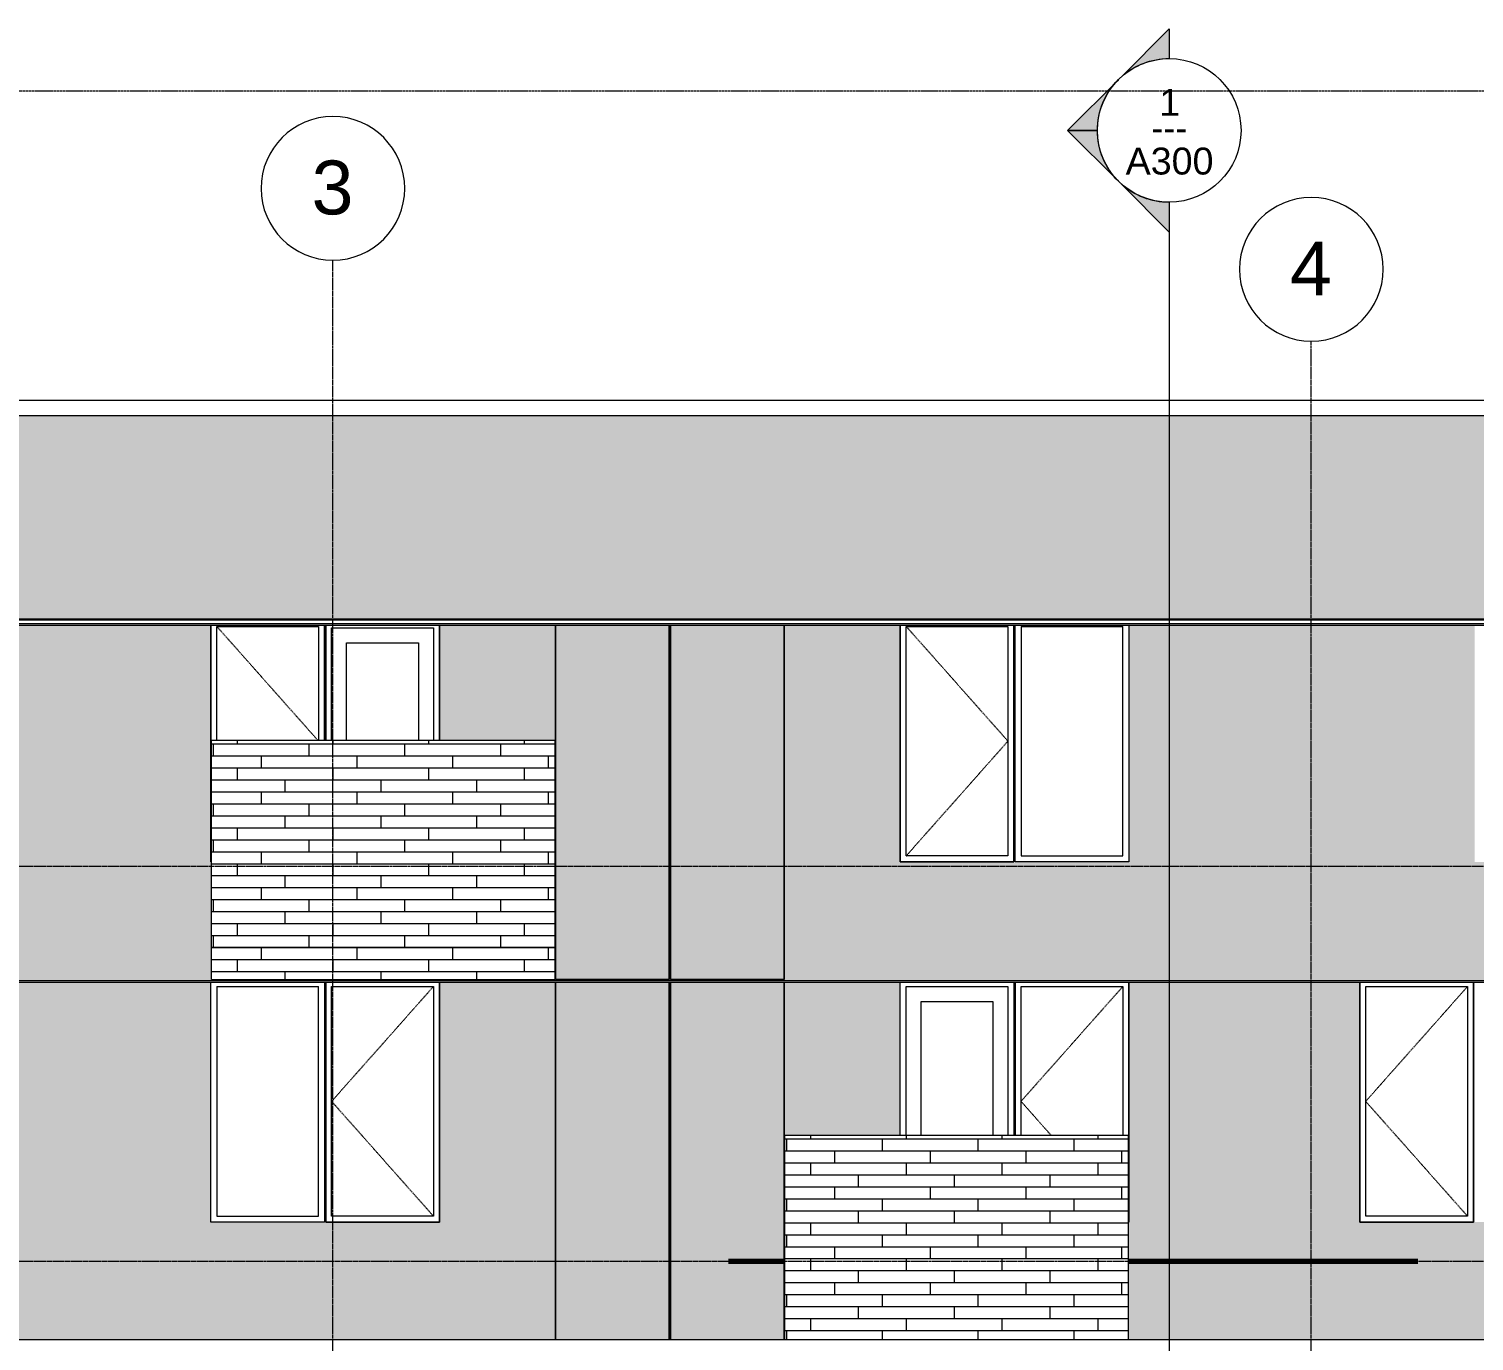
# Model space of a CAD drawing. Header units: inches. Extents: x 9661 to 15313, y -337 to 660.
# Drawn here: x 14191 to 14674, y 109.2 to 547.8 of the extents above; entities that cross this region are included whole.
import ezdxf

# ---------------------------------------------------------------- set-up
doc = ezdxf.new("R2010")
doc.units = ezdxf.units.IN
doc.header["$MEASUREMENT"] = 0
for name, pattern in [('Aligning Line 1_8_', [0.25, 0.125, -0.125]), ('Dash', [0.25, 0.125, -0.125]), ('Grid Line 1_2_', [0.875, 0.5, -0.125, 0.125, -0.125])]:
    doc.linetypes.add(name, pattern=pattern)
for name, color, linetype, lineweight in [('A-AREA', 32, 'Continuous', 70), ('A-FLOR-LEVL-1', 51, 'Grid Line 1_2_', 9), ('A-GLAZ-1', 135, 'Continuous', 13), ('A-GLAZ-6', 55, 'Continuous', 9), ('A-GLAZ-HDLN', 1, 'Dash', 13), ('A-WALL-2', 135, 'Continuous', 13), ('A-WALL-PATT-4', 55, 'Continuous', 9), ('G-ANNO-SYMB', 111, 'Aligning Line 1_8_', 9), ('G-ANNO-SYMB-1', 111, 'Continuous', 9), ('S-GRID-1', 1, 'Grid Line 1_2_', 9), ('S-GRID-IDEN', 1, 'Continuous', 9)]:
    doc.layers.add(name, color=color, linetype=linetype, lineweight=lineweight)
doc.styles.add('Arial', font='arial.ttf', dxfattribs={"height": 9})
doc.styles.add('Arial_1', font='arial.ttf', dxfattribs={"height": 18})
doc.styles.add('Century Gothic', font='ufonts.com_century-gothic.ttf', dxfattribs={"height": 9})
pattern_1 = [(0, (14364.6426, 268.8), (0, 4), []), (90, (14364.643, 268.8), (-8, 8), [4, -28]), (90, (14380.643, 272.8), (-8, 8), [4, -28])]
pattern_2 = [(0, (14556.2676, 136.8), (0, 4), []), (90, (14556.268, 136.8), (-8, 8), [4, -28]), (90, (14572.268, 140.8), (-8, 8), [4, -28])]

# ---------------------------------------------------------------- blocks, each defined once
blk = doc.blocks.new('Basic Wall _ EXT - FIBER CEMENT - LARGE - ___-2505164-BUILDING SECTION - NORTH_SOUTH AT ELEVATOR AND COURTYARD - LOOKING EAST')
at = {"layer": 'A-WALL-2'}
for p, q in [((-3400.3, 229.73), (-2067.6, 229.73)), ((-3400.3, 229.15), (-2067.6, 229.15))]:
    blk.add_line(p, q, dxfattribs=at)
blk = doc.blocks.new('Basic Wall _ EXT - FIBER CEMENT - LARGE - ___-2162457-BUILDING SECTION - NORTH_SOUTH AT ELEVATOR AND COURTYARD - LOOKING EAST')
at = {"layer": 'A-WALL-2'}
for p, q in [((-3399.77, 350.35), (-2067.64, 350.35)), ((-3399.77, 349.02), (-2067.64, 349.02)), ((-3399.58, 348.51), (-2067.46, 348.51))]:
    blk.add_line(p, q, dxfattribs=at)
blk = doc.blocks.new('Basic Wall _ EXT - FIBER CEMENT - SMALL - ___-2145931-BUILDING SECTION - NORTH_SOUTH AT ELEVATOR AND COURTYARD - LOOKING EAST')
at = {"layer": 'A-WALL-2'}
for p, q in [((-3393.48, 423.66), (-2061.36, 423.66)), ((-3393.48, 418.54), (-2061.36, 418.54))]:
    blk.add_line(p, q, dxfattribs=at)
blk = doc.blocks.new('Perforated Panel at Magic-Pak - hvac panel - 2nd floor-2505073-BUILDING SECTION - NORTH_SOUTH AT ELEVATOR AND COURTYARD - LOOKING EAST')
at = {"layer": 'A-GLAZ-6'}
h = blk.add_hatch(dxfattribs=at)
h.set_pattern_fill('FP_46', color=256, style=0, pattern_type=2)
h.set_pattern_definition([(180, (-2733.924, 169.75), (-1, 1), [0.5, -1.5]), (90, (-2734.174, 169.5), (1, 1), [0.5, -1.5])])
h.paths.add_polyline_path([(-2714.91, 109.75), (-2714.91, 229.15), (-2752.94, 229.15), (-2752.94, 109.75), (-2731.31, 109.75)], flags=0)
at = {"layer": 'A-GLAZ-1'}
for p, q in [((-2752.94, 229.15), (-2752.94, 109.75)), ((-2714.91, 109.75), (-2714.91, 229.15)), ((-2752.94, 109.75), (-2714.91, 109.75))]:
    blk.add_line(p, q, dxfattribs=at)
blk = doc.blocks.new('Perforated Panel at Magic-Pak - hvac panel - 3rd floor-V37-BUILDING SECTION - NORTH_SOUTH AT ELEVATOR AND COURTYARD - LOOKING EAST')
at = {"layer": 'A-GLAZ-6'}
h = blk.add_hatch(dxfattribs=at)
h.set_pattern_fill('FP_48', color=256, style=0, pattern_type=2)
h.set_pattern_definition([(180, (-2733.924, 290.125), (-1, 1), [0.5, -1.5]), (90, (-2734.174, 289.875), (1, 1), [0.5, -1.5])])
h.paths.add_polyline_path([(-2714.91, 230.12), (-2714.91, 348.51), (-2752.94, 348.51), (-2752.94, 230.12), (-2731.31, 230.12)], flags=0)
at = {"layer": 'A-GLAZ-1'}
for p, q in [((-2752.94, 348.53), (-2752.94, 230.12)), ((-2714.91, 230.12), (-2714.91, 348.53)), ((-2752.94, 230.12), (-2714.91, 230.12))]:
    blk.add_line(p, q, dxfattribs=at)
blk = doc.blocks.new('_THE_ WINDOW _ DOOR - Door - 3rd floors-V39-BUILDING SECTION - NORTH_SOUTH AT ELEVATOR AND COURTYARD - LOOKING EAST')
at = {"layer": 'A-GLAZ-1'}
for p, q in [((-2829.74, 348.53), (-2829.74, 310)), ((-2791.71, 310), (-2791.71, 348.53)), ((-2827.74, 347.62), (-2793.71, 347.62)), ((-2827.74, 310), (-2827.74, 347.62)), ((-2793.71, 347.62), (-2793.71, 310)), ((-2822.74, 342.62), (-2798.71, 342.62)), ((-2822.74, 310), (-2822.74, 342.62)), ((-2798.71, 342.62), (-2798.71, 310))]:
    blk.add_line(p, q, dxfattribs=at)
blk = doc.blocks.new('_THE_ WINDOW _ DOOR - Window - 3rd Floor-V40-BUILDING SECTION - NORTH_SOUTH AT ELEVATOR AND COURTYARD - LOOKING EAST')
at = {"layer": 'A-GLAZ-1'}
for p, q in [((-2637.74, 348.53), (-2637.74, 269.37)), ((-2635.74, 271.37), (-2635.74, 348.12)), ((-2635.74, 348.12), (-2601.71, 348.12)), ((-2601.71, 348.12), (-2601.71, 271.37)), ((-2599.71, 269.37), (-2599.71, 348.53)), ((-2601.71, 271.37), (-2635.74, 271.37)), ((-2637.74, 269.37), (-2599.71, 269.37))]:
    blk.add_line(p, q, dxfattribs=at)
at = {"layer": 'A-GLAZ-HDLN'}
for p, q in [((-2601.71, 309.75), (-2635.74, 348.12)), ((-2635.74, 271.37), (-2601.71, 309.75))]:
    blk.add_line(p, q, dxfattribs=at)
blk = doc.blocks.new('_THE_ WINDOW _ DOOR - Window - 2nd Floor-V42-BUILDING SECTION - NORTH_SOUTH AT ELEVATOR AND COURTYARD - LOOKING EAST')
at = {"layer": 'A-GLAZ-1'}
for p, q in [((-2599.34, 229.15), (-2599.34, 178)), ((-2597.34, 227.75), (-2563.31, 227.75)), ((-2597.34, 178), (-2597.34, 227.75)), ((-2563.31, 227.75), (-2563.31, 178)), ((-2561.31, 149), (-2561.31, 229.15)), ((-2561.5, 149), (-2561.31, 149))]:
    blk.add_line(p, q, dxfattribs=at)
at = {"layer": 'A-GLAZ-HDLN'}
for p, q in [((-2597.34, 189.37), (-2563.31, 227.75)), ((-2587.25, 178), (-2597.34, 189.37))]:
    blk.add_line(p, q, dxfattribs=at)
blk = doc.blocks.new('_THE_ WINDOW _ DOOR - Window - 2nd Floor-2480470-BUILDING SECTION - NORTH_SOUTH AT ELEVATOR AND COURTYARD - LOOKING EAST')
at = {"layer": 'A-GLAZ-1'}
for p, q in [((-2138.54, 229.15), (-2138.54, 149)), ((-2136.54, 227.75), (-2102.51, 227.75)), ((-2136.54, 151), (-2136.54, 227.75)), ((-2102.51, 227.75), (-2102.51, 151)), ((-2100.51, 149), (-2100.51, 229.15)), ((-2102.51, 151), (-2136.54, 151)), ((-2138.54, 149), (-2100.51, 149))]:
    blk.add_line(p, q, dxfattribs=at)
at = {"layer": 'A-GLAZ-HDLN'}
for p, q in [((-2136.54, 189.37), (-2102.51, 227.75)), ((-2102.51, 151), (-2136.54, 189.37))]:
    blk.add_line(p, q, dxfattribs=at)
blk = doc.blocks.new('_THE_ WINDOW _ DOOR - Window - 2nd Floor - Fixed-2480471-BUILDING SECTION - NORTH_SOUTH AT ELEVATOR AND COURTYARD - LOOKING EAST')
at = {"layer": 'A-GLAZ-1'}
for p, q in [((-2868.14, 149), (-2868.14, 229.15)), ((-2866.14, 227.75), (-2832.11, 227.75)), ((-2866.14, 227.75), (-2866.14, 151)), ((-2832.11, 151), (-2832.11, 227.75)), ((-2830.11, 229.15), (-2830.11, 149)), ((-2866.14, 151), (-2832.11, 151)), ((-2830.11, 149), (-2868.14, 149))]:
    blk.add_line(p, q, dxfattribs=at)
blk = doc.blocks.new('_THE_ WINDOW _ DOOR - Window - 3rd Floor - Fixed-2480462-BUILDING SECTION - NORTH_SOUTH AT ELEVATOR AND COURTYARD - LOOKING EAST')
at = {"layer": 'A-GLAZ-1'}
for p, q in [((-2599.34, 269.37), (-2599.34, 348.53)), ((-2597.34, 348.12), (-2597.34, 271.37)), ((-2597.34, 348.12), (-2563.31, 348.12)), ((-2563.31, 271.37), (-2563.31, 348.12)), ((-2561.31, 348.53), (-2561.31, 269.37)), ((-2597.34, 271.37), (-2563.31, 271.37)), ((-2561.31, 269.37), (-2599.34, 269.37))]:
    blk.add_line(p, q, dxfattribs=at)
blk = doc.blocks.new('_THE_ WINDOW _ DOOR - Window - 3rd Floor-V49-BUILDING SECTION - NORTH_SOUTH AT ELEVATOR AND COURTYARD - LOOKING EAST')
at = {"layer": 'A-GLAZ-1'}
for p, q in [((-2868.14, 348.53), (-2868.14, 269.37)), ((-2866.14, 310), (-2866.14, 348.12)), ((-2866.14, 348.12), (-2832.11, 348.12)), ((-2832.11, 348.12), (-2832.11, 310)), ((-2830.11, 310), (-2830.11, 348.53)), ((-2868.14, 269.37), (-2867.95, 269.37))]:
    blk.add_line(p, q, dxfattribs=at)
at = {"layer": 'A-GLAZ-HDLN'}
blk.add_line((-2832.33, 310), (-2866.14, 348.12), dxfattribs=at)
blk = doc.blocks.new('_THE_ WINDOW _ DOOR - Door - 2nd Floor-2480466-BUILDING SECTION - NORTH_SOUTH AT ELEVATOR AND COURTYARD - LOOKING EAST')
at = {"layer": 'A-GLAZ-1'}
for p, q in [((-3058.14, 178), (-3058.14, 227.75)), ((-3058.14, 227.75), (-3024.11, 227.75)), ((-3024.11, 227.75), (-3024.11, 178)), ((-3053.14, 178), (-3053.14, 222.75)), ((-3053.14, 222.75), (-3029.11, 222.75)), ((-3029.11, 222.75), (-3029.11, 178))]:
    blk.add_line(p, q, dxfattribs=at)
blk = doc.blocks.new('Section - Section Head - Filled-22785-BUILDING SECTION - NORTH_SOUTH AT ELEVATOR AND COURTYARD - LOOKING EAST')
at = {"layer": 'G-ANNO-SYMB-1'}
h = blk.add_hatch(color=256, dxfattribs=at)
edge = h.paths.add_edge_path(flags=0)
edge.add_line((-2563.93, -189.24), (-2547.82, -173.14))
edge.add_line((-2547.82, -173.14), (-2547.82, -183.05))
edge.add_arc((-2547.82, -207.08), 24.03, 90, 132.0784)
h = blk.add_hatch(color=256, dxfattribs=at)
edge = h.paths.add_edge_path(flags=0)
edge.add_arc((-2547.82, -207.08), 24, 135, 180)
edge.add_line((-2571.82, -207.08), (-2581.76, -207.08))
edge.add_line((-2581.76, -207.08), (-2564.79, -190.11))
h = blk.add_hatch(color=256, dxfattribs=at)
edge = h.paths.add_edge_path(flags=0)
edge.add_line((-2564.79, -224.05), (-2581.76, -207.08))
edge.add_line((-2581.76, -207.08), (-2571.82, -207.08))
edge.add_arc((-2547.82, -207.08), 24, 180, 225)
h = blk.add_hatch(color=256, dxfattribs=at)
edge = h.paths.add_edge_path(flags=0)
edge.add_arc((-2547.82, -207.08), 24.03, 227.9216, 270)
edge.add_line((-2547.82, -231.11), (-2547.82, -241.02))
edge.add_line((-2547.82, -241.02), (-2563.93, -224.92))
for p, q in [((-2547.82, -173.14), (-2563.93, -189.24)), ((-2547.82, -183.05), (-2547.82, -173.14)), ((-2564.79, -190.11), (-2581.76, -207.08)), ((-2571.82, -207.08), (-2581.76, -207.08)), ((-2581.76, -207.08), (-2564.79, -224.05)), ((-2581.76, -207.08), (-2571.82, -207.08)), ((-2563.93, -224.92), (-2547.82, -241.02)), ((-2547.82, -241.02), (-2547.82, -231.11))]:
    blk.add_line(p, q, dxfattribs=at)
for centre, radius, start, end in [((-2547.82, -207.11), 24, 90, 270), ((-2547.82, -207.08), 24.03, 90, 132.0784), ((-2547.82, -207.11), 24, 270, 90), ((-2547.82, -207.08), 24, 135, 180), ((-2547.82, -207.08), 24, 180, 225), ((-2547.82, -207.08), 24.03, 227.9216, 270)]:
    blk.add_arc(centre, radius, start, end, dxfattribs=at)
blk = doc.blocks.new('Grid - Grid Head - Circle-50561-BUILDING SECTION - NORTH_SOUTH AT ELEVATOR AND COURTYARD - LOOKING EAST')
at = {"layer": 'S-GRID-IDEN'}
for start, end in [(0, 180), (180, 360)]:
    blk.add_arc((-3481.32, 494.5), 24, start, end, dxfattribs=at)

msp = doc.modelspace()

# ---------------------------------------------------------------- hatches: boundary and pattern name
at = {"layer": 'A-WALL-PATT-4'}
h = msp.add_hatch(dxfattribs=at)
h.set_pattern_fill('FP_41', color=256, style=0, pattern_type=2)
h.set_pattern_definition([(0, (15059.52, 140.604), (-38.4, 76.8), [0.392, -38.007]), (0, (15059.52, 140.996), (-38.4, 76.8), [0.392, -38.007]), (0, (15059.52, 150.204), (-38.4, 76.8), [0.392, -38.007]), (0, (15059.52, 150.596), (-38.4, 76.8), [0.392, -38.007]), (0, (15059.52, 159.804), (-38.4, 76.8), [0.392, -38.007]), (0, (15059.52, 160.196), (-38.4, 76.8), [0.392, -38.007]), (0, (15059.52, 169.404), (-38.4, 76.8), [0.392, -38.007]), (0, (15059.52, 169.796), (-38.4, 76.8), [0.392, -38.007]), (0, (15059.52, 179.004), (-38.4, 76.8), [0.392, -38.007]), (0, (15059.52, 179.396), (-38.4, 76.8), [0.392, -38.007]), (0, (15059.52, 188.604), (-38.4, 76.8), [0.392, -38.007]), (0, (15059.52, 188.996), (-38.4, 76.8), [0.392, -38.007]), (0, (15059.52, 198.204), (-38.4, 76.8), [0.392, -38.007]), (0, (15059.52, 198.596), (-38.4, 76.8), [0.392, -38.007]), (0, (15059.52, 207.804), (-38.4, 76.8), [0.392, -38.007]), (0, (15059.52, 208.196), (-38.4, 76.8), [0.392, -38.007]), (0, (15094.42, 140.604), (-38.4, 76.8), [0.392, -38.007]), (0, (15094.42, 140.996), (-38.4, 76.8), [0.392, -38.007]), (0, (15094.42, 150.204), (-38.4, 76.8), [0.392, -38.007]), (0, (15094.42, 150.596), (-38.4, 76.8), [0.392, -38.007]), (0, (15094.42, 159.804), (-38.4, 76.8), [0.392, -38.007]), (0, (15094.42, 160.196), (-38.4, 76.8), [0.392, -38.007]), (0, (15094.42, 169.404), (-38.4, 76.8), [0.392, -38.007]), (0, (15094.42, 169.796), (-38.4, 76.8), [0.392, -38.007]), (0, (15094.42, 179.004), (-38.4, 76.8), [0.392, -38.007]), (0, (15094.42, 179.396), (-38.4, 76.8), [0.392, -38.007]), (0, (15094.42, 188.604), (-38.4, 76.8), [0.392, -38.007]), (0, (15094.42, 188.996), (-38.4, 76.8), [0.392, -38.007]), (0, (15094.42, 198.204), (-38.4, 76.8), [0.392, -38.007]), (0, (15094.42, 198.596), (-38.4, 76.8), [0.392, -38.007]), (0, (15094.42, 207.804), (-38.4, 76.8), [0.392, -38.007]), (0, (15094.42, 208.196), (-38.4, 76.8), [0.392, -38.007]), (90, (15057.78, 136), (-38.4, 2e-15), [76.8, 0, 0, 0]), (90, (15058.156, 136), (-38.4, 2e-15), [76.8, 0, 0, 0]), (90, (15059.52, 140.604), (-38.4, 2e-15), [0.392, -76.407]), (90, (15059.52, 150.204), (-38.4, 2e-15), [0.392, -76.407]), (90, (15059.52, 159.804), (-38.4, 2e-15), [0.392, -76.407]), (90, (15059.52, 169.404), (-38.4, 2e-15), [0.392, -76.407]), (90, (15059.52, 179.004), (-38.4, 2e-15), [0.392, -76.407]), (90, (15059.52, 188.604), (-38.4, 2e-15), [0.392, -76.407]), (90, (15059.52, 198.204), (-38.4, 2e-15), [0.392, -76.407]), (90, (15059.52, 207.804), (-38.4, 2e-15), [0.392, -76.407]), (90, (15059.915, 140.604), (-38.4, 2e-15), [0.392, -76.407]), (90, (15059.915, 150.204), (-38.4, 2e-15), [0.392, -76.407]), (90, (15059.915, 159.804), (-38.4, 2e-15), [0.392, -76.407]), (90, (15059.915, 169.404), (-38.4, 2e-15), [0.392, -76.407]), (90, (15059.915, 179.004), (-38.4, 2e-15), [0.392, -76.407]), (90, (15059.915, 188.604), (-38.4, 2e-15), [0.392, -76.407]), (90, (15059.915, 198.204), (-38.4, 2e-15), [0.392, -76.407]), (90, (15059.915, 207.804), (-38.4, 2e-15), [0.392, -76.407]), (90, (15094.42, 140.604), (-38.4, 2e-15), [0.392, -76.407]), (90, (15094.42, 150.204), (-38.4, 2e-15), [0.392, -76.407]), (90, (15094.42, 159.804), (-38.4, 2e-15), [0.392, -76.407]), (90, (15094.42, 169.404), (-38.4, 2e-15), [0.392, -76.407]), (90, (15094.42, 179.004), (-38.4, 2e-15), [0.392, -76.407]), (90, (15094.42, 188.604), (-38.4, 2e-15), [0.392, -76.407]), (90, (15094.42, 198.204), (-38.4, 2e-15), [0.392, -76.407]), (90, (15094.42, 207.804), (-38.4, 2e-15), [0.392, -76.407]), (90, (15094.815, 140.604), (-38.4, 2e-15), [0.392, -76.407]), (90, (15094.815, 150.204), (-38.4, 2e-15), [0.392, -76.407]), (90, (15094.815, 159.804), (-38.4, 2e-15), [0.392, -76.407]), (90, (15094.815, 169.404), (-38.4, 2e-15), [0.392, -76.407]), (90, (15094.815, 179.004), (-38.4, 2e-15), [0.392, -76.407]), (90, (15094.815, 188.604), (-38.4, 2e-15), [0.392, -76.407]), (90, (15094.815, 198.204), (-38.4, 2e-15), [0.392, -76.407]), (90, (15094.815, 207.804), (-38.4, 2e-15), [0.392, -76.407]), (180, (15096.18, 136), (-38.4, 76.8), [38.025, -0.375]), (180, (15096.18, 145.6), (-38.4, 76.8), [38.025, -0.375]), (180, (15096.18, 155.2), (-38.4, 76.8), [38.025, -0.375]), (180, (15096.18, 164.8), (-38.4, 76.8), [38.025, -0.375]), (180, (15096.18, 174.4), (-38.4, 76.8), [38.025, -0.375]), (180, (15096.18, 184), (-38.4, 76.8), [38.025, -0.375]), (180, (15096.18, 193.6), (-38.4, 76.8), [38.025, -0.375]), (180, (15096.18, 203.2), (-38.4, 76.8), [38.025, -0.375])])
h.paths.add_polyline_path([(13910.94, 350.5), (15051.97, 350.5), (15051.97, 418.54), (13719.85, 418.54), (13719.85, 418.62), (13726.33, 418.62), (13726.33, 420.79), (13720.28, 420.84), (13719.93, 421.48), (13719.96, 421.5), (13719.93, 421.63), (13719.85, 421.63), (13719.84, 350.5), (13902.57, 350.5)], flags=0)
h = msp.add_hatch(dxfattribs=at)
h.set_pattern_fill('FP_40', color=256, style=0, pattern_type=2)
h.set_pattern_definition([(0, (15059.52, 112.3), (-38.4, 120.375), [0.392, -38.007]), (0, (15059.52, 112.7), (-38.4, 120.375), [0.392, -38.007]), (0, (15059.52, 128.66), (-38.4, 120.375), [0.392, -38.007]), (0, (15059.52, 129.05), (-38.4, 120.375), [0.392, -38.007]), (0, (15059.52, 145.02), (-38.4, 120.375), [0.392, -38.007]), (0, (15059.52, 145.41), (-38.4, 120.375), [0.392, -38.007]), (0, (15059.52, 161.38), (-38.4, 120.375), [0.392, -38.007]), (0, (15059.52, 161.77), (-38.4, 120.375), [0.392, -38.007]), (0, (15059.52, 177.73), (-38.4, 120.375), [0.392, -38.007]), (0, (15059.52, 178.12), (-38.4, 120.375), [0.392, -38.007]), (0, (15059.52, 194.09), (-38.4, 120.375), [0.392, -38.007]), (0, (15059.52, 194.48), (-38.4, 120.375), [0.392, -38.007]), (0, (15059.52, 210.45), (-38.4, 120.375), [0.392, -38.007]), (0, (15059.52, 210.84), (-38.4, 120.375), [0.392, -38.007]), (0, (15059.52, 226.8), (-38.4, 120.375), [0.392, -38.007]), (0, (15059.52, 227.2), (-38.4, 120.375), [0.392, -38.007]), (0, (15076.97, 112.3), (-38.4, 120.375), [0.392, -38.007]), (0, (15076.97, 112.7), (-38.4, 120.375), [0.392, -38.007]), (0, (15076.97, 128.66), (-38.4, 120.375), [0.392, -38.007]), (0, (15076.97, 129.05), (-38.4, 120.375), [0.392, -38.007]), (0, (15076.97, 145.02), (-38.4, 120.375), [0.392, -38.007]), (0, (15076.97, 145.41), (-38.4, 120.375), [0.392, -38.007]), (0, (15076.97, 161.38), (-38.4, 120.375), [0.392, -38.007]), (0, (15076.97, 161.77), (-38.4, 120.375), [0.392, -38.007]), (0, (15076.97, 177.73), (-38.4, 120.375), [0.392, -38.007]), (0, (15076.97, 178.12), (-38.4, 120.375), [0.392, -38.007]), (0, (15076.97, 194.09), (-38.4, 120.375), [0.392, -38.007]), (0, (15076.97, 194.48), (-38.4, 120.375), [0.392, -38.007]), (0, (15076.97, 210.45), (-38.4, 120.375), [0.392, -38.007]), (0, (15076.97, 210.84), (-38.4, 120.375), [0.392, -38.007]), (0, (15076.97, 226.8), (-38.4, 120.375), [0.392, -38.007]), (0, (15076.97, 227.2), (-38.4, 120.375), [0.392, -38.007]), (0, (15094.42, 112.3), (-38.4, 120.375), [0.392, -38.007]), (0, (15094.42, 112.7), (-38.4, 120.375), [0.392, -38.007]), (0, (15094.42, 128.66), (-38.4, 120.375), [0.392, -38.007]), (0, (15094.42, 129.05), (-38.4, 120.375), [0.392, -38.007]), (0, (15094.42, 145.02), (-38.4, 120.375), [0.392, -38.007]), (0, (15094.42, 145.41), (-38.4, 120.375), [0.392, -38.007]), (0, (15094.42, 161.38), (-38.4, 120.375), [0.392, -38.007]), (0, (15094.42, 161.77), (-38.4, 120.375), [0.392, -38.007]), (0, (15094.42, 177.73), (-38.4, 120.375), [0.392, -38.007]), (0, (15094.42, 178.12), (-38.4, 120.375), [0.392, -38.007]), (0, (15094.42, 194.09), (-38.4, 120.375), [0.392, -38.007]), (0, (15094.42, 194.48), (-38.4, 120.375), [0.392, -38.007]), (0, (15094.42, 210.45), (-38.4, 120.375), [0.392, -38.007]), (0, (15094.42, 210.84), (-38.4, 120.375), [0.392, -38.007]), (0, (15094.42, 226.8), (-38.4, 120.375), [0.392, -38.007]), (0, (15094.42, 227.2), (-38.4, 120.375), [0.392, -38.007]), (90, (15057.78, 109.75), (-38.4, 2e-15), [120, -0.375]), (90, (15058.156, 109.75), (-38.4, 2e-15), [120, -0.375]), (90, (15059.52, 112.304), (-38.4, 2e-15), [0.392, -119.982]), (90, (15059.52, 128.66), (-38.4, 2e-15), [0.392, -119.982]), (90, (15059.52, 145.018), (-38.4, 2e-15), [0.392, -119.982]), (90, (15059.52, 161.375), (-38.4, 2e-15), [0.392, -119.982]), (90, (15059.52, 177.732), (-38.4, 2e-15), [0.392, -119.982]), (90, (15059.52, 194.09), (-38.4, 2e-15), [0.392, -119.982]), (90, (15059.52, 210.447), (-38.4, 2e-15), [0.392, -119.982]), (90, (15059.52, 226.804), (-38.4, 2e-15), [0.392, -119.982]), (90, (15059.915, 112.304), (-38.4, 2e-15), [0.392, -119.982]), (90, (15059.915, 128.66), (-38.4, 2e-15), [0.392, -119.982]), (90, (15059.915, 145.018), (-38.4, 2e-15), [0.392, -119.982]), (90, (15059.915, 161.375), (-38.4, 2e-15), [0.392, -119.982]), (90, (15059.915, 177.732), (-38.4, 2e-15), [0.392, -119.982]), (90, (15059.915, 194.09), (-38.4, 2e-15), [0.392, -119.982]), (90, (15059.915, 210.447), (-38.4, 2e-15), [0.392, -119.982]), (90, (15059.915, 226.804), (-38.4, 2e-15), [0.392, -119.982]), (90, (15076.97, 112.304), (-38.4, 2e-15), [0.392, -119.982]), (90, (15076.97, 128.66), (-38.4, 2e-15), [0.392, -119.982]), (90, (15076.97, 145.018), (-38.4, 2e-15), [0.392, -119.982]), (90, (15076.97, 161.375), (-38.4, 2e-15), [0.392, -119.982]), (90, (15076.97, 177.732), (-38.4, 2e-15), [0.392, -119.982]), (90, (15076.97, 194.09), (-38.4, 2e-15), [0.392, -119.982]), (90, (15076.97, 210.447), (-38.4, 2e-15), [0.392, -119.982]), (90, (15076.97, 226.804), (-38.4, 2e-15), [0.392, -119.982]), (90, (15077.365, 112.304), (-38.4, 2e-15), [0.392, -119.982]), (90, (15077.365, 128.66), (-38.4, 2e-15), [0.392, -119.982]), (90, (15077.365, 145.018), (-38.4, 2e-15), [0.392, -119.982]), (90, (15077.365, 161.375), (-38.4, 2e-15), [0.392, -119.982]), (90, (15077.365, 177.732), (-38.4, 2e-15), [0.392, -119.982]), (90, (15077.365, 194.09), (-38.4, 2e-15), [0.392, -119.982]), (90, (15077.365, 210.447), (-38.4, 2e-15), [0.392, -119.982]), (90, (15077.365, 226.804), (-38.4, 2e-15), [0.392, -119.982]), (90, (15094.42, 112.304), (-38.4, 2e-15), [0.392, -119.982]), (90, (15094.42, 128.66), (-38.4, 2e-15), [0.392, -119.982]), (90, (15094.42, 145.018), (-38.4, 2e-15), [0.392, -119.982]), (90, (15094.42, 161.375), (-38.4, 2e-15), [0.392, -119.982]), (90, (15094.42, 177.732), (-38.4, 2e-15), [0.392, -119.982]), (90, (15094.42, 194.09), (-38.4, 2e-15), [0.392, -119.982]), (90, (15094.42, 210.447), (-38.4, 2e-15), [0.392, -119.982]), (90, (15094.42, 226.804), (-38.4, 2e-15), [0.392, -119.982]), (90, (15094.815, 112.304), (-38.4, 2e-15), [0.392, -119.982]), (90, (15094.815, 128.66), (-38.4, 2e-15), [0.392, -119.982]), (90, (15094.815, 145.018), (-38.4, 2e-15), [0.392, -119.982]), (90, (15094.815, 161.375), (-38.4, 2e-15), [0.392, -119.982]), (90, (15094.815, 177.732), (-38.4, 2e-15), [0.392, -119.982]), (90, (15094.815, 194.09), (-38.4, 2e-15), [0.392, -119.982]), (90, (15094.815, 210.447), (-38.4, 2e-15), [0.392, -119.982]), (90, (15094.815, 226.804), (-38.4, 2e-15), [0.392, -119.982]), (180, (15096.18, 109.38), (-38.4, 120.375), [38.025, -0.375]), (180, (15096.18, 109.75), (-38.4, 120.375), [38.025, -0.375])])
h.paths.add_polyline_path([(14589.69, 109.75), (15051.97, 109.75), (15051.97, 229.15), (15019.38, 229.15), (15019.38, 149), (14981.36, 149), (14981.36, 229.15), (14904.18, 229.15), (14904.18, 149), (14866.16, 149), (14866.15, 229.15), (14865.78, 229.15), (14865.78, 149), (14827.76, 149), (14827.76, 229.15), (14788.98, 229.15), (14788.98, 149), (14750.96, 149), (14750.96, 229.15), (14712.18, 229.15), (14712.18, 149), (14674.16, 149), (14674.15, 229.15), (14673.78, 229.15), (14673.78, 149), (14635.76, 149), (14635.76, 229.15), (14558.58, 229.15), (14558.58, 149), (14558.39, 149), (14558.39, 109.75)], flags=0)
h.paths.add_polyline_path([(13867.94, 109.75), (13867.94, 229.15), (13867.38, 229.15), (13867.38, 149), (13829.36, 149), (13829.36, 229.15), (13828.98, 229.15), (13828.98, 149), (13790.96, 149), (13790.96, 229.15), (13719.59, 229.15), (13719.59, 227.37), (13719.09, 227.37), (13719.09, 109.81), (13717.52, 109.81), (13717.52, 227.37), (13717.09, 227.37), (13717.09, 229.15), (13716.09, 229.15), (13716.09, 136), (13717.09, 136), (13717.09, 109.75), (13860.67, 109.75)], flags=0)
h.paths.add_polyline_path([(14443.57, 109.75), (14443.57, 178), (14482.16, 178), (14482.16, 229.15), (14443.38, 229.15), (14443.38, 109.75)], flags=0)
h.paths.add_polyline_path([(14404.98, 109.75), (14405.36, 109.75), (14405.35, 229.15), (14404.98, 229.15), (14404.98, 109.87)], flags=0)
h.paths.add_polyline_path([(14254.51, 109.75), (14366.96, 109.75), (14366.96, 229.15), (14328.18, 229.15), (14328.18, 149), (14290.16, 149), (14290.16, 229.15), (14289.78, 229.15), (14289.78, 149), (14251.76, 149), (14251.76, 229.15), (14174.58, 229.15), (14174.58, 149), (14136.56, 149), (14136.56, 229.15), (14136.18, 229.15), (14136.18, 149), (14135.99, 149), (14135.99, 109.75), (14220.99, 109.75)], flags=0)
h.paths.add_polyline_path([(13905.97, 109.75), (13982.96, 109.75), (13982.96, 149), (13945.14, 149), (13945.14, 229.15), (13905.97, 229.15), (13905.97, 109.87)], flags=0)
h.paths.add_polyline_path([(14021.17, 109.75), (14021.17, 178), (14059.76, 178), (14059.76, 229.15), (14020.98, 229.15), (14020.98, 109.75)], flags=0)
h.paths.add_polyline_path([(13709.99, 136), (13710.59, 136), (13710.59, 229.15), (13709.97, 229.15), (13709.97, 136)], flags=0)
h.paths.add_polyline_path([(14520.56, 178), (14520.56, 229.15), (14520.18, 229.15), (14520.18, 178), (14520.42, 178)], flags=0)
h.paths.add_polyline_path([(14098.16, 178), (14098.16, 229.15), (14097.78, 229.15), (14097.78, 178), (14098.02, 178)], flags=0)
h.paths.add_polyline_path([(13719.16, 227.44), (13719.53, 227.44), (13719.53, 229.15), (13719.09, 229.15), (13719.09, 227.62), (13719.16, 227.62)], flags=0)
h.paths.add_polyline_path([(13717.16, 227.44), (13717.46, 227.44), (13717.46, 227.62), (13717.52, 227.62), (13717.52, 229.15), (13717.16, 229.15), (13717.16, 227.62)], flags=0)
h.paths.add_polyline_path([(14445.13, 229.75), (15051.97, 229.75), (15051.97, 348.51), (15019.38, 348.51), (15019.38, 269.37), (14981.36, 269.37), (14981.36, 348.51), (14904.18, 348.51), (14904.18, 230.12), (14789.36, 230.12), (14789.36, 310), (14827.76, 310), (14827.76, 348.51), (14788.98, 348.51), (14788.98, 269.37), (14750.96, 269.37), (14750.96, 348.51), (14712.18, 348.51), (14712.18, 269.37), (14674.16, 269.37), (14674.16, 348.51), (14558.58, 348.51), (14558.58, 269.37), (14520.56, 269.37), (14520.56, 348.51), (14520.18, 348.51), (14520.18, 269.37), (14482.16, 269.37), (14482.16, 348.51), (14443.38, 348.51), (14443.38, 230.12), (14405.36, 230.12), (14405.36, 348.51), (14404.98, 348.51), (14404.98, 230.12), (14366.96, 230.12), (14366.96, 348.51), (14328.18, 348.51), (14328.18, 310), (14366.77, 310), (14366.77, 230.12), (14251.94, 230.12), (14251.94, 269.37), (14251.76, 269.37), (14251.76, 348.51), (14174.58, 348.51), (14174.58, 269.37), (14136.56, 269.37), (14136.56, 348.51), (14097.78, 348.51), (14097.78, 269.37), (14059.76, 269.37), (14059.76, 348.51), (14020.98, 348.51), (14020.98, 230.12), (13982.96, 230.12), (13982.95, 348.51), (13982.58, 348.51), (13982.58, 269.37), (13944.56, 269.37), (13944.56, 348.51), (13905.97, 348.51), (13905.97, 230.12), (13867.94, 230.12), (13867.94, 348.51), (13828.98, 348.51), (13828.98, 310), (13867.57, 310), (13867.57, 230.12), (13752.74, 230.12), (13752.74, 269.37), (13752.56, 269.37), (13752.56, 348.51), (13720.27, 348.55), (13719.96, 348.88), (13719.98, 348.9), (13720.18, 348.9), (13720.09, 349.06), (13720.09, 350.33), (13719.84, 350.33), (13719.84, 230.12), (13719.59, 230.08), (13719.59, 229.75), (14445.11, 229.75)], flags=0)
h.paths.add_polyline_path([(13717.52, 229.75), (13717.52, 230.06), (13717.16, 230.06), (13717.16, 229.75), (13717.46, 229.75)], flags=0)
h.paths.add_polyline_path([(13717.09, 229.75), (13717.09, 230.12), (13716.09, 230.1), (13716.09, 229.75)], flags=0)
h.paths.add_polyline_path([(13719.09, 229.75), (13719.53, 229.75), (13719.53, 230.06), (13719.09, 230.06)], flags=0)
h.paths.add_polyline_path([(13710.05, 229.75), (13710.59, 229.75), (13710.59, 230.12), (13709.97, 230.12), (13709.97, 229.75)], flags=0)
h.paths.add_polyline_path([(14866.16, 310), (14866.16, 348.51), (14865.78, 348.51), (14865.78, 310), (14865.97, 310)], flags=0)
h.paths.add_polyline_path([(13790.58, 310), (13790.96, 310), (13790.95, 348.51), (13790.58, 348.51), (13790.58, 320.7)], flags=0)
h.paths.add_polyline_path([(14289.97, 310), (14290.16, 310), (14290.15, 348.51), (14289.78, 348.51), (14289.78, 310)], flags=0)
h.paths.add_polyline_path([(14868.35, 350.38), (15051.97, 350.38), (15051.97, 350.5), (13719.84, 350.5), (13719.84, 350.38), (14866.22, 350.38)], flags=0)
h.paths.add_polyline_path([(13720.12, 350.5), (13720.12, 350.5), (13726.59, 350.49)], flags=0)
h = msp.add_hatch(dxfattribs=at)
h.set_pattern_fill('FP_53', color=256, style=0, pattern_type=2)
h.set_pattern_definition(pattern_1)
h.paths.add_polyline_path([(14254.51, 240.75), (14256.19, 240.75), (14256.19, 310), (14251.94, 310), (14251.94, 240.75)], flags=0)
h = msp.add_hatch(dxfattribs=at)
h.set_pattern_fill('FP_53', color=256, style=0, pattern_type=2)
h.set_pattern_definition(pattern_1)
h.paths.add_polyline_path([(14321.54, 240.75), (14362.52, 240.75), (14362.52, 310), (14256.19, 310), (14256.19, 240.75)], flags=0)
h = msp.add_hatch(dxfattribs=at)
h.set_pattern_fill('FP_53', color=256, style=0, pattern_type=2)
h.set_pattern_definition(pattern_1)
h.paths.add_polyline_path([(14365.21, 240.75), (14366.77, 240.75), (14366.77, 310), (14362.52, 310), (14362.52, 240.75)], flags=0)
h = msp.add_hatch(dxfattribs=at)
h.set_pattern_fill('FP_53', color=256, style=0, pattern_type=2)
h.set_pattern_definition(pattern_1)
h.paths.add_polyline_path([(14256.19, 230.12), (14256.19, 240.75), (14251.94, 240.75), (14251.94, 230.12), (14254.51, 230.12)], flags=0)
h = msp.add_hatch(dxfattribs=at)
h.set_pattern_fill('FP_53', color=256, style=0, pattern_type=2)
h.set_pattern_definition(pattern_1)
h.paths.add_polyline_path([(14290.16, 230.12), (14362.52, 230.12), (14362.52, 240.75), (14256.19, 240.75), (14256.19, 230.12), (14289.78, 230.12)], flags=0)
h = msp.add_hatch(dxfattribs=at)
h.set_pattern_fill('FP_53', color=256, style=0, pattern_type=2)
h.set_pattern_definition(pattern_1)
h.paths.add_polyline_path([(14366.77, 230.12), (14366.77, 240.75), (14362.52, 240.75), (14362.52, 230.12), (14365.21, 230.12)], flags=0)
h = msp.add_hatch(dxfattribs=at)
h.set_pattern_fill('FP_64', color=256, style=0, pattern_type=2)
h.set_pattern_definition(pattern_2)
h.paths.add_polyline_path([(14443.57, 109.75), (14447.82, 109.75), (14447.82, 178), (14443.57, 178), (14443.57, 109.77)], flags=0)
h = msp.add_hatch(dxfattribs=at)
h.set_pattern_fill('FP_64', color=256, style=0, pattern_type=2)
h.set_pattern_definition(pattern_2)
h.paths.add_polyline_path([(14554.14, 109.75), (14554.14, 178), (14447.82, 178), (14447.82, 109.75), (14522.66, 109.75)], flags=0)
h = msp.add_hatch(dxfattribs=at)
h.set_pattern_fill('FP_64', color=256, style=0, pattern_type=2)
h.set_pattern_definition(pattern_2)
h.paths.add_polyline_path([(14558.39, 109.75), (14558.39, 178), (14554.14, 178), (14554.14, 109.75), (14557.64, 109.75)], flags=0)

# ---------------------------------------------------------------- linework, layer by layer
at = {"layer": 'A-AREA'}
for p, q in [((14424.73, 136), (14443.57, 136)), ((14558.39, 136), (14655.13, 136))]:
    msp.add_line(p, q, dxfattribs=at)
at = {"layer": 'A-FLOR-LEVL-1'}
for p, q in [((12951.93, 268), (15288.94, 268)), ((12951.93, 136), (15288.94, 136))]:
    msp.add_line(p, q, dxfattribs=at)
at = {"layer": 'A-WALL-2'}
for p, q in [((15051.97, 350.5), (13719.59, 350.5)), ((14251.76, 269.37), (14251.76, 348.53)), ((14289.78, 348.53), (14289.78, 310)), ((14290.16, 310), (14290.16, 348.53)), ((14328.18, 348.53), (14328.18, 310)), ((14366.96, 230.12), (14366.96, 348.53)), ((14404.98, 348.53), (14404.98, 230.12)), ((14405.36, 230.12), (14405.36, 348.53)), ((14443.38, 348.53), (14443.38, 230.12)), ((14482.16, 269.37), (14482.16, 348.53)), ((14520.18, 348.53), (14520.18, 269.37)), ((14520.56, 269.37), (14520.56, 348.53)), ((14558.58, 348.53), (14558.58, 269.37)), ((14366.77, 310), (14251.94, 310)), ((14251.94, 240.75), (14251.94, 310)), ((14366.77, 310), (14366.77, 240.75)), ((14251.94, 269.37), (14251.76, 269.37)), ((14520.18, 269.37), (14482.16, 269.37)), ((14558.58, 269.37), (14520.56, 269.37)), ((14251.94, 230.12), (14251.94, 240.75)), ((14366.77, 240.75), (14251.94, 240.75)), ((14366.77, 240.75), (14366.77, 230.12)), ((14251.76, 149), (14251.76, 229.15)), ((14251.94, 230.12), (14366.77, 230.12)), ((14289.78, 229.15), (14289.78, 149)), ((14290.16, 149), (14290.16, 229.15)), ((14328.18, 229.15), (14328.18, 149)), ((14404.98, 230.12), (14366.96, 230.12)), ((14366.96, 109.75), (14366.96, 229.15)), ((14404.98, 229.15), (14404.98, 109.75)), ((14443.38, 230.12), (14405.36, 230.12)), ((14405.36, 109.75), (14405.36, 229.15)), ((14443.38, 229.15), (14443.38, 109.75)), ((14482.16, 178), (14482.16, 229.15)), ((14520.18, 229.15), (14520.18, 178)), ((14520.56, 178), (14520.56, 229.15)), ((14558.58, 229.15), (14558.58, 149)), ((14635.76, 149), (14635.76, 229.15)), ((14673.78, 229.15), (14673.78, 149)), ((14558.39, 178), (14443.57, 178)), ((14443.57, 109.75), (14443.57, 178)), ((14558.39, 178), (14558.39, 109.75)), ((14289.78, 149), (14251.76, 149)), ((14328.18, 149), (14290.16, 149)), ((14558.58, 149), (14558.39, 149)), ((14673.78, 149), (14635.76, 149)), ((14020.98, 109.75), (14366.96, 109.75)), ((14404.98, 109.75), (14405.36, 109.75)), ((14443.38, 109.75), (15051.97, 109.75))]:
    msp.add_line(p, q, dxfattribs=at)
at = {"layer": 'G-ANNO-SYMB'}
msp.add_line((15193.02, 526.95), (13047.85, 526.95), dxfattribs=at)
at = {"layer": 'G-ANNO-SYMB-1'}
msp.add_line((14572.07, 489.85), (14572.07, -183.08), dxfattribs=at)
at = {"layer": 'S-GRID-1'}
for p, q in [((14292.57, -159.84), (14292.57, 470.5)), ((14619.57, -159.84), (14619.57, 443.44))]:
    msp.add_line(p, q, dxfattribs=at)

# ---------------------------------------------------------------- block references
at = {"layer": 'A-GLAZ-1'}
for name, p in [('_THE_ WINDOW _ DOOR - Window - 3rd Floor-V49-BUILDING SECTION - NORTH_SOUTH AT ELEVATOR AND COURTYARD - LOOKING EAST', (17119.89, 0)), ('_THE_ WINDOW _ DOOR - Door - 3rd floors-V39-BUILDING SECTION - NORTH_SOUTH AT ELEVATOR AND COURTYARD - LOOKING EAST', (17119.89, 0)), ('Perforated Panel at Magic-Pak - hvac panel - 3rd floor-V37-BUILDING SECTION - NORTH_SOUTH AT ELEVATOR AND COURTYARD - LOOKING EAST', (17119.89, 0)), ('Perforated Panel at Magic-Pak - hvac panel - 3rd floor-V37-BUILDING SECTION - NORTH_SOUTH AT ELEVATOR AND COURTYARD - LOOKING EAST', (17158.29, 0)), ('_THE_ WINDOW _ DOOR - Window - 3rd Floor-V40-BUILDING SECTION - NORTH_SOUTH AT ELEVATOR AND COURTYARD - LOOKING EAST', (17119.89, 0)), ('_THE_ WINDOW _ DOOR - Window - 3rd Floor - Fixed-2480462-BUILDING SECTION - NORTH_SOUTH AT ELEVATOR AND COURTYARD - LOOKING EAST', (17119.89, 0)), ('_THE_ WINDOW _ DOOR - Window - 2nd Floor - Fixed-2480471-BUILDING SECTION - NORTH_SOUTH AT ELEVATOR AND COURTYARD - LOOKING EAST', (17119.89, 0)), ('_THE_ WINDOW _ DOOR - Window - 2nd Floor-2480470-BUILDING SECTION - NORTH_SOUTH AT ELEVATOR AND COURTYARD - LOOKING EAST', (16428.69, 0)), ('Perforated Panel at Magic-Pak - hvac panel - 2nd floor-2505073-BUILDING SECTION - NORTH_SOUTH AT ELEVATOR AND COURTYARD - LOOKING EAST', (17119.89, 0)), ('Perforated Panel at Magic-Pak - hvac panel - 2nd floor-2505073-BUILDING SECTION - NORTH_SOUTH AT ELEVATOR AND COURTYARD - LOOKING EAST', (17158.29, 0)), ('_THE_ WINDOW _ DOOR - Door - 2nd Floor-2480466-BUILDING SECTION - NORTH_SOUTH AT ELEVATOR AND COURTYARD - LOOKING EAST', (17542.29, 0)), ('_THE_ WINDOW _ DOOR - Window - 2nd Floor-V42-BUILDING SECTION - NORTH_SOUTH AT ELEVATOR AND COURTYARD - LOOKING EAST', (17119.89, 0)), ('_THE_ WINDOW _ DOOR - Window - 2nd Floor-2480470-BUILDING SECTION - NORTH_SOUTH AT ELEVATOR AND COURTYARD - LOOKING EAST', (16774.29, 0))]:
    msp.add_blockref(name, p, dxfattribs=at)
at = {"layer": 'A-WALL-2'}
for name in ['Basic Wall _ EXT - FIBER CEMENT - SMALL - ___-2145931-BUILDING SECTION - NORTH_SOUTH AT ELEVATOR AND COURTYARD - LOOKING EAST', 'Basic Wall _ EXT - FIBER CEMENT - LARGE - ___-2162457-BUILDING SECTION - NORTH_SOUTH AT ELEVATOR AND COURTYARD - LOOKING EAST', 'Basic Wall _ EXT - FIBER CEMENT - LARGE - ___-2505164-BUILDING SECTION - NORTH_SOUTH AT ELEVATOR AND COURTYARD - LOOKING EAST']:
    msp.add_blockref(name, (17119.89, 0), dxfattribs=at)
at = {"layer": 'G-ANNO-SYMB-1', "extrusion": (0, 0, -1), "rotation": 180}
msp.add_blockref('Section - Section Head - Filled-22785-BUILDING SECTION - NORTH_SOUTH AT ELEVATOR AND COURTYARD - LOOKING EAST', (-17119.89, 306.76), dxfattribs=at)
at = {"layer": 'S-GRID-IDEN'}
for p in [(17773.89, 0), (18100.89, -27.06)]:
    msp.add_blockref('Grid - Grid Head - Circle-50561-BUILDING SECTION - NORTH_SOUTH AT ELEVATOR AND COURTYARD - LOOKING EAST', p, dxfattribs=at)

# ---------------------------------------------------------------- texts
at = {"layer": 'G-ANNO-SYMB-1', "char_height": 9, "attachment_point": 1}
for s, insert, width, style in [('1', (14568.75, 527.75), 8.484, 'Arial'), ('---', (14566.1, 519.25), 15.453, 'Century Gothic'), ('A300', (14557.51, 508.12), 35.754, 'Arial')]:
    msp.add_mtext(s, dxfattribs=dict(at, insert=insert, width=width, style=style))
at = {"layer": 'S-GRID-IDEN', "char_height": 18, "width": 16.968, "attachment_point": 1, "style": 'Arial_1'}
for s, insert in [('3', (14285.44, 503.79)), ('4', (14612.44, 476.72))]:
    msp.add_mtext(s, dxfattribs=dict(at, insert=insert))

doc.saveas('drawing.dxf')
